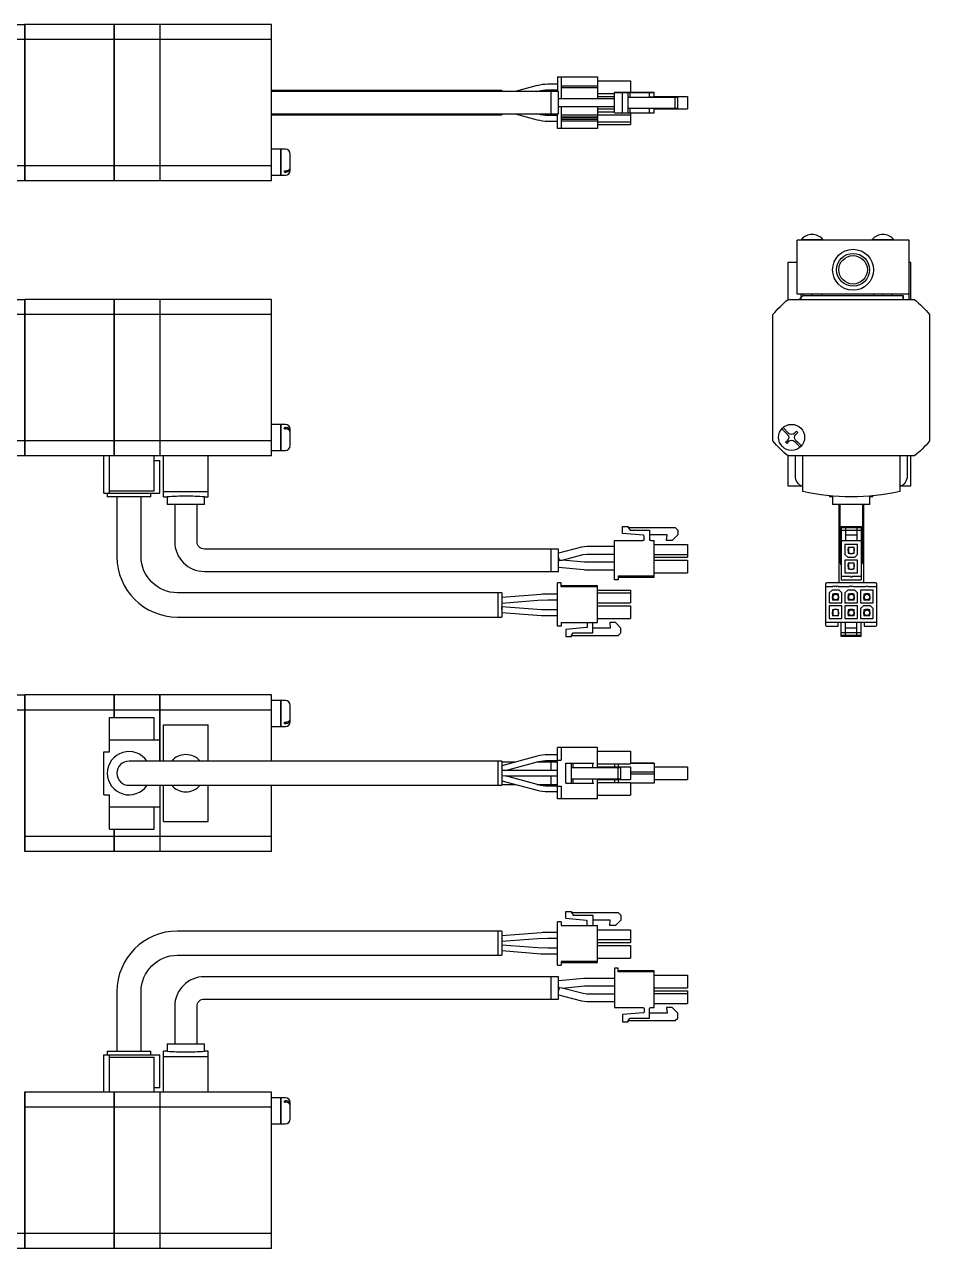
# Model space of a CAD drawing. Extents: x 0 to 543, y -8 to 356.
# Drawn here: x 300.2 to 543, y 27.5 to 356.2 of the extents above; entities that cross this region are included whole.
import ezdxf

# ---------------------------------------------------------------- set-up
doc = ezdxf.new("R2010")
doc.units = 0
doc.header["$LTSCALE"] = 0.5
doc.layers.add('MSM_CONTINUOUS', color=7, linetype='CONTINUOUS')

msp = doc.modelspace()

# ---------------------------------------------------------------- linework, layer by layer
at = {"layer": 'MSM_CONTINUOUS'}
for p, q in [((281.45, 356.2), (300.15, 356.2)), ((300.15, 356.2), (300.15, 314.2)), ((300.2, 356.15), (300.15, 356.15)), ((300.2, 356.2), (300.2, 314.2)), ((324.15, 356.2), (300.2, 356.2)), ((324.15, 356.2), (324.15, 314.2)), ((324.2, 356.15), (324.15, 356.15)), ((324.2, 356.2), (324.2, 314.2)), ((336.45, 356.2), (324.2, 356.2)), ((336.45, 356.2), (336.45, 314.2)), ((336.5, 356.15), (336.45, 356.15)), ((336.5, 356.2), (336.5, 314.2)), ((366.45, 356.2), (336.5, 356.2)), ((366.45, 314.2), (366.45, 356.2)), ((300.15, 352.17), (291.45, 352.17)), ((300.2, 351.91), (300.15, 351.91)), ((324.15, 352.17), (300.2, 352.17)), ((324.2, 351.91), (324.15, 351.91)), ((336.45, 352.17), (324.2, 352.17)), ((336.5, 351.91), (336.45, 351.91)), ((366.45, 352.17), (336.5, 352.17)), ((443.2, 342.1), (443.2, 338.2)), ((443.2, 342.1), (453.9, 342.1)), ((444.2, 342.1), (444.2, 336.2)), ((453.9, 342.1), (453.9, 336.2)), ((437.69, 339.77), (431.83, 338.2)), ((443.2, 340.15), (440.57, 340.15)), ((440.57, 338.65), (443.2, 338.65)), ((453.9, 339.65), (444.2, 339.65)), ((453.9, 339.15), (444.2, 339.15)), ((453.9, 341.1), (462.8, 341.1)), ((462.8, 341.1), (462.8, 337.9)), ((428.2, 338.45), (366.45, 338.45)), ((443.45, 338.2), (366.45, 338.2)), ((427.2, 338.45), (427.2, 338.2)), ((428.2, 338.45), (428.2, 338.2)), ((437.62, 338.2), (438.08, 338.32)), ((441.45, 332.2), (441.45, 338.2)), ((443.45, 332.2), (443.45, 338.2)), ((449.83, 336.2), (443.45, 336.2)), ((450.36, 336.2), (443.45, 336.2)), ((451.09, 336.2), (449.83, 336.2)), ((450.55, 336.2), (450.36, 336.2)), ((458.45, 336.2), (450.55, 336.2)), ((458.45, 336.2), (451.09, 336.2)), ((453.9, 337.7), (458.45, 337.7)), ((453.9, 336.9), (458.45, 336.9)), ((458.45, 337.9), (466.1, 337.9)), ((459.45, 337.9), (458.45, 337.9)), ((458.45, 337.9), (458.45, 337.9)), ((458.45, 332.5), (458.45, 337.9)), ((469.15, 337.9), (459.45, 337.9)), ((460.65, 337.9), (462.15, 337.9)), ((466.22, 337.9), (460.65, 337.9)), ((460.65, 332.5), (460.65, 337.9)), ((462.15, 337.9), (462.65, 337.9)), ((462.15, 332.5), (462.15, 337.9)), ((462.15, 336.7), (474.75, 336.7)), ((462.65, 337.9), (467.9, 337.9)), ((462.65, 336.7), (462.65, 337.9)), ((466.1, 337.9), (466.4, 337.9)), ((466.4, 337.9), (466.22, 337.9)), ((467.9, 337.9), (468.2, 337.9)), ((467.9, 336.7), (467.9, 337.9)), ((472.58, 336.7), (467.9, 336.7)), ((468.2, 336.7), (467.9, 336.7)), ((468.2, 337.9), (469.15, 337.9)), ((469.15, 336.7), (469.15, 337.9)), ((469.15, 337.9), (469.15, 337.9)), ((469.15, 336.9), (478.05, 336.9)), ((469.15, 336.9), (478.05, 336.9)), ((469.15, 336.9), (478.05, 336.9)), ((472.45, 336.7), (472.58, 336.7)), ((473.95, 336.7), (472.58, 336.7)), ((475.45, 336.7), (473.95, 336.7)), ((474.75, 336.7), (475.45, 336.7)), ((474.75, 333.7), (474.75, 336.7)), ((475.45, 333.7), (475.45, 336.7)), ((478.05, 336.9), (478.05, 333.5)), ((366.45, 332.2), (443.45, 332.2)), ((427.2, 332.2), (427.2, 331.95)), ((428.2, 332.2), (428.2, 331.95)), ((431.83, 332.2), (437.69, 330.63)), ((438.08, 332.07), (437.62, 332.2)), ((443.2, 328.3), (443.2, 332.2)), ((443.45, 334.2), (449.83, 334.2)), ((444.2, 334.2), (444.2, 328.3)), ((449.83, 334.2), (451.09, 334.2)), ((451.09, 334.2), (458.45, 334.2)), ((453.9, 334.2), (453.9, 328.3)), ((453.9, 333.5), (458.45, 333.5)), ((453.9, 332.7), (458.45, 332.7)), ((458.45, 332.5), (460.65, 332.5)), ((460.65, 332.5), (462.15, 332.5)), ((462.15, 333.7), (474.75, 333.7)), ((462.15, 332.5), (462.65, 332.5)), ((462.65, 332.5), (462.65, 333.7)), ((462.65, 332.5), (467.9, 332.5)), ((462.8, 332.5), (462.8, 329.3)), ((467.9, 332.5), (467.9, 333.7)), ((467.9, 332.5), (468.2, 332.5)), ((468.2, 332.5), (469.15, 332.5)), ((469.15, 332.5), (469.15, 333.7)), ((469.15, 333.5), (478.05, 333.5)), ((474.75, 333.7), (475.45, 333.7)), ((366.45, 331.95), (428.2, 331.95)), ((443.2, 331.75), (440.57, 331.75)), ((440.57, 330.25), (443.2, 330.25)), ((453.9, 331.8), (444.2, 331.8)), ((453.9, 331.3), (444.2, 331.3)), ((453.9, 331.25), (444.2, 331.25)), ((453.9, 330.75), (444.2, 330.75)), ((453.9, 330.7), (444.2, 330.7)), ((453.9, 330.2), (444.2, 330.2)), ((453.9, 331.95), (462.8, 331.95)), ((453.9, 330.05), (462.8, 330.05)), ((453.9, 329.3), (462.8, 329.3)), ((453.9, 328.3), (443.2, 328.3)), ((368.95, 322.7), (366.45, 322.7)), ((368.95, 315.7), (368.95, 322.7)), ((369, 322.65), (368.95, 322.65)), ((369, 315.7), (369, 322.7)), ((370.15, 322.7), (369, 322.7)), ((371.45, 317), (371.45, 321.4)), ((300.15, 318.22), (291.45, 318.22)), ((300.2, 318.48), (300.15, 318.48)), ((324.15, 318.22), (300.2, 318.22)), ((324.2, 318.48), (324.15, 318.48)), ((336.45, 318.22), (324.2, 318.22)), ((336.5, 318.48), (336.45, 318.48)), ((366.45, 318.22), (336.5, 318.22)), ((366.45, 315.7), (368.95, 315.7)), ((368.95, 315.75), (369, 315.75)), ((369, 315.7), (370.15, 315.7)), ((369.95, 316.9), (370.15, 316.9)), ((369.95, 316.55), (369.95, 316.9)), ((369.95, 316.55), (370.15, 316.55)), ((300.15, 314.2), (284.95, 314.2)), ((300.2, 314.25), (300.15, 314.25)), ((324.15, 314.2), (300.2, 314.2)), ((324.2, 314.25), (324.15, 314.25)), ((336.45, 314.2), (324.2, 314.2)), ((336.5, 314.25), (336.45, 314.25)), ((366.45, 314.2), (336.5, 314.2)), ((507.5, 283.82), (507.5, 298.32)), ((537.5, 298.32), (507.5, 298.32)), ((508.65, 298.48), (514.35, 298.48)), ((508.65, 298.48), (508.65, 298.32)), ((514.35, 298.32), (514.35, 298.48)), ((527.65, 298.48), (533.35, 298.48)), ((527.65, 298.48), (527.65, 298.32)), ((533.35, 298.32), (533.35, 298.48)), ((537.5, 282.32), (537.5, 298.32)), ((507.5, 292.32), (505, 292.32)), ((505, 292.32), (505, 282.32)), ((538, 292.32), (537.5, 292.32)), ((538, 282.32), (538, 292.32)), ((537.5, 283.82), (507.5, 283.82)), ((509, 283.32), (508, 282.32)), ((508.5, 283.82), (508.5, 282.32)), ((509, 283.82), (509, 283.32)), ((536, 283.32), (509, 283.32)), ((511.5, 283.82), (511.5, 283.32)), ((514, 283.82), (514, 283.32)), ((528, 283.82), (528, 283.32)), ((530.5, 283.82), (530.5, 283.32)), ((533, 283.82), (533, 283.32)), ((535.9, 282.32), (535.9, 283.32)), ((536, 282.32), (536, 283.32)), ((281.45, 282.32), (300.15, 282.32)), ((300.15, 282.32), (300.15, 240.32)), ((300.2, 282.27), (300.15, 282.27)), ((300.2, 282.32), (300.2, 240.32)), ((324.15, 282.32), (300.2, 282.32)), ((324.15, 282.32), (324.15, 240.32)), ((324.2, 282.27), (324.15, 282.27)), ((324.2, 282.32), (324.2, 240.32)), ((336.45, 282.32), (324.2, 282.32)), ((336.45, 282.32), (336.45, 240.32)), ((336.5, 282.27), (336.45, 282.27)), ((336.5, 282.32), (336.5, 240.32)), ((366.45, 282.32), (336.5, 282.32)), ((366.45, 240.32), (366.45, 282.32)), ((505.03, 282.32), (538.97, 282.32)), ((300.15, 278.29), (291.45, 278.29)), ((300.2, 278.03), (300.15, 278.03)), ((324.15, 278.29), (300.2, 278.29)), ((324.2, 278.03), (324.15, 278.03)), ((336.45, 278.29), (324.2, 278.29)), ((336.5, 278.03), (336.45, 278.03)), ((366.45, 278.29), (336.5, 278.29)), ((501, 244.35), (501, 278.29)), ((543, 278.29), (543, 244.35)), ((368.95, 248.82), (366.45, 248.82)), ((368.95, 241.82), (368.95, 248.82)), ((369, 248.77), (368.95, 248.77)), ((369, 241.82), (369, 248.82)), ((370.15, 248.82), (369, 248.82)), ((369.95, 247.96), (370.15, 247.96)), ((369.95, 247.61), (369.95, 247.96)), ((369.95, 247.61), (370.15, 247.61)), ((371.45, 243.12), (371.45, 247.52)), ((504.94, 246.02), (503.35, 247.61)), ((503.71, 247.96), (505.29, 246.38)), ((506.71, 246.38), (507.31, 246.98)), ((507.66, 246.62), (507.06, 246.02)), ((507.31, 246.98), (507.66, 246.62)), ((300.15, 244.35), (291.45, 244.35)), ((300.2, 244.6), (300.15, 244.6)), ((324.15, 244.35), (300.2, 244.35)), ((324.2, 244.6), (324.15, 244.6)), ((336.45, 244.35), (324.2, 244.35)), ((336.5, 244.6), (336.45, 244.6)), ((366.45, 244.35), (336.5, 244.35)), ((504.34, 244.01), (504.94, 244.61)), ((504.69, 243.65), (504.34, 244.01)), ((505.29, 244.26), (504.69, 243.65)), ((508.29, 242.67), (506.71, 244.26)), ((507.06, 244.61), (507.72, 243.95)), ((507.72, 243.95), (508.64, 243.02)), ((300.15, 240.32), (281.45, 240.32)), ((300.2, 240.37), (300.15, 240.37)), ((336.45, 240.32), (300.2, 240.32)), ((321.45, 230.32), (321.45, 240.32)), ((322.95, 230.32), (322.95, 240.32)), ((324.2, 240.37), (324.15, 240.37)), ((334.95, 230.92), (334.95, 240.32)), ((336.5, 240.37), (336.45, 240.37)), ((366.45, 240.32), (336.5, 240.32)), ((337.45, 229.32), (337.45, 240.32)), ((349.45, 229.32), (349.45, 240.32)), ((366.45, 241.82), (368.95, 241.82)), ((368.95, 241.87), (369, 241.87)), ((369, 241.82), (370.15, 241.82)), ((505, 240.34), (505, 232.32)), ((538.97, 240.32), (505.03, 240.32)), ((507, 234.9), (507, 240.32)), ((509, 230.75), (509, 240.32)), ((535, 240.32), (535, 230.75)), ((537, 240.32), (537, 234.9)), ((538, 232.32), (538, 240.32)), ((334.95, 239.12), (336.45, 239.12)), ((336.45, 230.32), (336.45, 239.12)), ((321.45, 230.32), (336.45, 230.32)), ((322.38, 230.32), (322.38, 229.32)), ((322.95, 230.92), (334.95, 230.92)), ((334.02, 229.32), (334.02, 230.32)), ((337.45, 230.75), (349.45, 230.75)), ((505, 232.32), (508.47, 232.32)), ((535.53, 232.32), (538, 232.32)), ((334.02, 229.32), (322.38, 229.32)), ((324.95, 229.32), (324.95, 213.32)), ((331.45, 213.32), (331.45, 229.32)), ((337.45, 229.32), (338.45, 229.32)), ((338.45, 229.32), (338.45, 227.32)), ((348.45, 227.32), (338.45, 227.32)), ((340.45, 227.32), (340.45, 217.32)), ((346.45, 217.32), (346.45, 227.32)), ((348.45, 229.32), (349.45, 229.32)), ((348.45, 227.32), (348.45, 229.32)), ((516.18, 229.6), (516.18, 229.32)), ((517, 229.32), (516.18, 229.32)), ((517, 229.53), (517, 227.32)), ((527, 227.32), (517, 227.32)), ((518.75, 206.22), (518.75, 227.32)), ((519, 212.32), (519, 227.32)), ((525, 227.32), (525, 212.32)), ((525.25, 227.32), (525.25, 206.22)), ((527, 227.32), (527, 229.53)), ((527.82, 229.32), (527, 229.32)), ((527.82, 229.32), (527.82, 229.6)), ((460.65, 221.42), (462.15, 221.42)), ((460.65, 219.5), (460.65, 221.42)), ((460.65, 221.42), (462.15, 221.42)), ((462.15, 221.42), (462.15, 221.12)), ((462.15, 221.12), (462.65, 220.42)), ((462.15, 221.12), (474.75, 221.12)), ((462.15, 221.12), (474.75, 221.12)), ((462.65, 220.42), (467.9, 220.42)), ((467.9, 220.42), (467.9, 217.92)), ((474.75, 221.12), (475.45, 220.42)), ((474.75, 221.12), (475.45, 220.42)), ((475.45, 220.42), (475.45, 219.12)), ((519.3, 221.42), (524.7, 221.42)), ((519.3, 221.42), (519.3, 207.02)), ((519.3, 221.12), (524.7, 221.12)), ((519.3, 220.42), (524.7, 220.42)), ((520.5, 221.12), (520.5, 217.62)), ((523.5, 221.12), (523.5, 217.62)), ((524.7, 221.42), (524.7, 207.02)), ((458.45, 217.62), (466.1, 217.62)), ((458.45, 207.02), (458.45, 217.62)), ((458.45, 217.62), (466.1, 217.62)), ((466.22, 219.02), (460.65, 219.5)), ((466.11, 217.62), (466.1, 217.62)), ((466.4, 217.92), (466.4, 218.82)), ((472.58, 219.12), (467.9, 219.12)), ((468.2, 217.62), (469.15, 217.62)), ((468.2, 217.62), (468.2, 217.62)), ((468.2, 217.62), (469.15, 217.62)), ((469.15, 207.77), (469.15, 217.62)), ((472.45, 217.62), (472.58, 219.12)), ((472.45, 217.62), (472.58, 219.12)), ((473.95, 217.62), (472.45, 217.62)), ((475.45, 219.12), (473.95, 217.62)), ((519.3, 217.32), (519, 217.32)), ((519.3, 217.62), (524.7, 217.62)), ((520.5, 219.12), (523.5, 219.12)), ((525, 217.32), (524.7, 217.32)), ((443.45, 215.32), (348.45, 215.32)), ((441.45, 209.32), (441.45, 215.32)), ((449.58, 215.8), (443.45, 214.2)), ((443.45, 209.32), (443.45, 215.32)), ((444.4, 212.38), (450.08, 213.86)), ((451.09, 215.99), (449.58, 215.8)), ((450.08, 213.86), (451.09, 213.99)), ((458.45, 215.99), (451.09, 215.99)), ((451.09, 213.99), (458.45, 213.99)), ((469.15, 216.52), (478.05, 216.52)), ((469.15, 216.52), (478.05, 216.52)), ((469.15, 213.87), (478.05, 213.87)), ((478.05, 216.52), (478.05, 213.12)), ((519, 215.32), (518.75, 215.32)), ((520.3, 216.52), (520.3, 213.87)), ((523.7, 216.52), (520.3, 216.52)), ((520.3, 213.87), (521.05, 213.12)), ((521.1, 215.37), (521.1, 214.87)), ((521.25, 215.37), (521.1, 215.37)), ((521.1, 214.87), (521.25, 214.87)), ((521.2, 215.87), (522.8, 215.87)), ((521.2, 215.87), (521.2, 215.37)), ((521.2, 214.87), (521.2, 214.22)), ((521.2, 214.22), (521.52, 214.22)), ((521.25, 215.87), (521.25, 214.49)), ((521.25, 214.49), (521.62, 214.12)), ((521.62, 214.12), (522.37, 214.12)), ((522.37, 214.12), (522.75, 214.49)), ((522.47, 214.22), (522.8, 214.22)), ((522.75, 214.49), (522.75, 215.87)), ((522.75, 215.37), (522.9, 215.37)), ((522.75, 214.87), (522.9, 214.87)), ((522.8, 215.37), (522.8, 215.87)), ((522.8, 214.22), (522.8, 214.87)), ((522.9, 214.87), (522.9, 215.37)), ((522.95, 213.12), (523.7, 213.87)), ((523.7, 213.87), (523.7, 216.52)), ((525.25, 215.32), (525, 215.32)), ((443.67, 212.32), (443.45, 213.17)), ((443.67, 212.32), (443.45, 213.17)), ((443.45, 211.47), (443.55, 212.46)), ((443.45, 210.46), (450.26, 209.81)), ((443.64, 212.45), (443.55, 212.46)), ((443.67, 212.32), (444.4, 212.38)), ((450.45, 211.8), (444.4, 212.38)), ((450.55, 211.79), (450.45, 211.8)), ((458.45, 211.79), (450.55, 211.79)), ((469.15, 213.12), (478.05, 213.12)), ((469.15, 212.32), (478.05, 212.32)), ((469.15, 212.32), (478.05, 212.32)), ((478.05, 212.32), (478.05, 208.92)), ((523.7, 212.32), (520.3, 212.32)), ((520.3, 212.32), (520.3, 208.92)), ((521.05, 213.12), (522.95, 213.12)), ((521.25, 211.17), (521.1, 211.17)), ((521.1, 211.17), (521.1, 210.67)), ((521.1, 210.67), (521.25, 210.67)), ((521.2, 211.67), (521.2, 211.17)), ((521.2, 211.67), (522.8, 211.67)), ((521.2, 210.67), (521.2, 210.02)), ((521.25, 211.67), (521.25, 210.29)), ((522.75, 210.29), (522.75, 211.67)), ((522.75, 211.17), (522.9, 211.17)), ((522.75, 210.67), (522.9, 210.67)), ((522.8, 211.17), (522.8, 211.67)), ((522.8, 210.02), (522.8, 210.67)), ((522.9, 210.67), (522.9, 211.17)), ((523.7, 208.92), (523.7, 212.32)), ((348.45, 209.32), (443.45, 209.32)), ((450.26, 209.81), (450.55, 209.79)), ((450.55, 209.79), (458.45, 209.79)), ((469.15, 208.02), (459.45, 208.02)), ((459.45, 208.02), (459.45, 207.02)), ((459.45, 207.77), (469.15, 207.77)), ((469.15, 208.92), (478.05, 208.92)), ((519.3, 208.02), (521.75, 208.02)), ((520.3, 208.92), (523.7, 208.92)), ((521.2, 210.02), (521.52, 210.02)), ((521.25, 210.29), (521.62, 209.92)), ((521.62, 209.92), (522.37, 209.92)), ((522.25, 208.02), (524.7, 208.02)), ((522.37, 209.92), (522.75, 210.29)), ((522.47, 210.02), (522.8, 210.02)), ((443.2, 194.62), (443.2, 206.22)), ((444.2, 206.22), (443.2, 206.22)), ((444.2, 205.22), (444.2, 206.22)), ((453.9, 205.47), (444.2, 205.47)), ((453.9, 205.22), (444.2, 205.22)), ((453.9, 195.62), (453.9, 205.47)), ((453.9, 204.32), (462.8, 204.32)), ((459.45, 207.02), (458.45, 207.02)), ((462.8, 204.32), (462.8, 200.92)), ((515.1, 205.92), (515.1, 194.92)), ((517, 205.22), (515.1, 205.22)), ((528.6, 206.22), (515.4, 206.22)), ((516.85, 204.32), (516.1, 203.57)), ((518.75, 204.32), (516.85, 204.32)), ((517.55, 205.22), (517.5, 205.22)), ((518.1, 205.22), (518.05, 205.22)), ((521.47, 205.22), (518.6, 205.22)), ((519.5, 203.57), (518.75, 204.32)), ((519.3, 207.02), (524.7, 207.02)), ((521.05, 204.32), (520.3, 203.57)), ((522.95, 204.32), (521.05, 204.32)), ((522.02, 205.22), (521.97, 205.22)), ((525.95, 205.22), (522.52, 205.22)), ((523.7, 203.57), (522.95, 204.32)), ((524.5, 204.32), (524.5, 200.92)), ((527.9, 204.32), (524.5, 204.32)), ((528.9, 205.22), (526.45, 205.22)), ((527.9, 200.92), (527.9, 204.32)), ((528.9, 194.92), (528.9, 205.92)), ((428.2, 203.57), (341.2, 203.57)), ((427.2, 203.57), (427.2, 197.07)), ((428.2, 203.57), (428.2, 197.07)), ((438.75, 203.16), (428.2, 202.32)), ((428.26, 200.82), (437.94, 201.59)), ((437.94, 201.59), (440.57, 201.69)), ((443.2, 203.19), (439.6, 203.19)), ((440.57, 201.69), (443.2, 201.69)), ((453.9, 203.57), (462.8, 203.57)), ((453.9, 200.92), (462.8, 200.92)), ((516.1, 203.57), (516.1, 200.92)), ((516.1, 200.92), (519.5, 200.92)), ((517.05, 202.57), (516.9, 202.57)), ((516.9, 202.57), (516.9, 202.07)), ((516.9, 202.07), (517.05, 202.07)), ((517.32, 203.22), (517, 203.22)), ((517, 203.22), (517, 202.57)), ((517, 202.07), (517, 201.57)), ((518.6, 201.57), (517, 201.57)), ((517.42, 203.32), (517.05, 202.94)), ((517.05, 202.94), (517.05, 201.57)), ((518.17, 203.32), (517.42, 203.32)), ((518.11, 201.57), (517.59, 201.72)), ((518.01, 203.16), (518.46, 203.03)), ((518.55, 202.94), (518.17, 203.32)), ((518.6, 203.22), (518.27, 203.22)), ((518.55, 201.57), (518.55, 202.94)), ((518.7, 202.57), (518.55, 202.57)), ((518.7, 202.07), (518.55, 202.07)), ((518.6, 202.57), (518.6, 203.22)), ((518.6, 201.57), (518.6, 202.07)), ((518.7, 202.07), (518.7, 202.57)), ((519.5, 200.92), (519.5, 203.57)), ((520.3, 203.57), (520.3, 200.92)), ((520.3, 200.92), (523.7, 200.92)), ((521.1, 202.57), (521.1, 202.07)), ((521.25, 202.57), (521.1, 202.57)), ((521.1, 202.07), (521.25, 202.07)), ((521.2, 203.22), (521.2, 202.57)), ((521.52, 203.22), (521.2, 203.22)), ((521.2, 202.07), (521.2, 201.57)), ((522.8, 201.57), (521.2, 201.57)), ((521.62, 203.32), (521.25, 202.94)), ((521.25, 202.94), (521.25, 201.57)), ((521.25, 201.57), (521.25, 201.65)), ((522.37, 203.32), (521.62, 203.32)), ((522.75, 202.94), (522.37, 203.32)), ((522.8, 203.22), (522.47, 203.22)), ((522.74, 201.57), (522.75, 201.65)), ((522.75, 201.57), (522.75, 202.94)), ((522.9, 202.57), (522.75, 202.57)), ((522.9, 202.07), (522.75, 202.07)), ((522.8, 202.57), (522.8, 203.22)), ((522.8, 201.57), (522.8, 202.07)), ((522.9, 202.07), (522.9, 202.57)), ((523.7, 200.92), (523.7, 203.57)), ((524.5, 200.92), (527.9, 200.92)), ((525.45, 202.57), (525.3, 202.57)), ((525.3, 202.57), (525.3, 202.07)), ((525.3, 202.07), (525.45, 202.07)), ((525.72, 203.22), (525.4, 203.22)), ((525.4, 203.22), (525.4, 202.57)), ((525.4, 202.07), (525.4, 201.57)), ((527, 201.57), (525.4, 201.57)), ((525.82, 203.32), (525.45, 202.94)), ((525.45, 202.94), (525.45, 201.57)), ((525.99, 203.16), (525.53, 203.03)), ((526.57, 203.32), (525.82, 203.32)), ((525.89, 201.57), (526.41, 201.72)), ((526.95, 202.94), (526.57, 203.32)), ((527, 203.22), (526.67, 203.22)), ((526.95, 201.57), (526.95, 202.94)), ((527.1, 202.57), (526.95, 202.57)), ((527.1, 202.07), (526.95, 202.07)), ((527, 202.57), (527, 203.22)), ((527, 201.57), (527, 202.07)), ((527.1, 202.07), (527.1, 202.57)), ((428.2, 199.07), (428.26, 199.81)), ((428.26, 199.81), (428.2, 199.79)), ((428.2, 198.31), (438.77, 197.52)), ((438.89, 199.02), (428.26, 199.81)), ((443.2, 198.99), (439.58, 198.99)), ((439.58, 197.49), (443.2, 197.49)), ((453.9, 200.12), (462.8, 200.12)), ((462.8, 200.12), (462.8, 196.72)), ((516.1, 200.12), (516.1, 196.72)), ((519.5, 200.12), (516.1, 200.12)), ((517.05, 198.37), (516.9, 198.37)), ((516.9, 198.37), (516.9, 197.87)), ((516.9, 197.87), (517.05, 197.87)), ((517, 199.02), (517, 198.37)), ((517.32, 199.02), (517, 199.02)), ((517, 197.87), (517, 197.37)), ((518.6, 197.37), (517, 197.37)), ((517.42, 199.12), (517.05, 198.74)), ((517.05, 198.74), (517.05, 197.37)), ((518.17, 199.12), (517.42, 199.12)), ((518.55, 198.74), (518.17, 199.12)), ((518.6, 199.02), (518.27, 199.02)), ((518.55, 197.37), (518.55, 198.74)), ((518.7, 198.37), (518.55, 198.37)), ((518.7, 197.87), (518.55, 197.87)), ((518.6, 198.37), (518.6, 199.02)), ((518.6, 197.37), (518.6, 197.87)), ((518.7, 197.87), (518.7, 198.37)), ((519.5, 196.72), (519.5, 200.12)), ((523.7, 200.12), (520.3, 200.12)), ((520.3, 200.12), (520.3, 196.72)), ((521.1, 198.37), (521.1, 197.87)), ((521.25, 198.37), (521.1, 198.37)), ((521.1, 197.87), (521.25, 197.87)), ((521.2, 199.02), (521.2, 198.37)), ((521.52, 199.02), (521.2, 199.02)), ((521.2, 197.87), (521.2, 197.37)), ((522.8, 197.37), (521.2, 197.37)), ((521.52, 199.02), (521.25, 198.74)), ((521.25, 198.74), (521.25, 197.37)), ((521.62, 199.12), (521.52, 199.02)), ((522.37, 199.12), (521.62, 199.12)), ((522.47, 199.02), (522.37, 199.12)), ((522.8, 199.02), (522.47, 199.02)), ((522.75, 198.74), (522.47, 199.02)), ((522.75, 197.37), (522.75, 198.74)), ((522.9, 198.37), (522.75, 198.37)), ((522.9, 197.87), (522.75, 197.87)), ((522.8, 198.37), (522.8, 199.02)), ((522.8, 197.37), (522.8, 197.87)), ((522.9, 197.87), (522.9, 198.37)), ((523.7, 196.72), (523.7, 200.12)), ((525.25, 200.12), (524.5, 199.37)), ((524.5, 199.37), (524.5, 196.72)), ((527.15, 200.12), (525.25, 200.12)), ((525.45, 198.37), (525.3, 198.37)), ((525.3, 198.37), (525.3, 197.87)), ((525.3, 197.87), (525.45, 197.87)), ((525.72, 199.02), (525.4, 199.02)), ((525.4, 199.02), (525.4, 198.37)), ((525.4, 197.87), (525.4, 197.37)), ((527, 197.37), (525.4, 197.37)), ((525.72, 199.02), (525.45, 198.74)), ((525.45, 198.74), (525.45, 197.37)), ((525.45, 197.67), (526, 197.52)), ((525.82, 199.12), (525.72, 199.02)), ((526.57, 199.12), (525.82, 199.12)), ((526.4, 198.96), (525.85, 199.12)), ((526.95, 198.74), (526.57, 199.12)), ((527, 199.02), (526.67, 199.02)), ((526.95, 197.37), (526.95, 198.74)), ((527.1, 198.37), (526.95, 198.37)), ((527.1, 197.87), (526.95, 197.87)), ((527, 198.37), (527, 199.02)), ((527, 197.37), (527, 197.87)), ((527.1, 197.87), (527.1, 198.37)), ((527.9, 199.37), (527.15, 200.12)), ((527.9, 196.72), (527.9, 199.37)), ((341.2, 197.07), (428.2, 197.07)), ((444.2, 194.62), (443.2, 194.62)), ((444.2, 195.62), (453.9, 195.62)), ((444.2, 195.62), (444.2, 194.62)), ((450.97, 194.22), (445.4, 193.73)), ((451.15, 195.32), (451.15, 194.42)), ((452.65, 192.82), (452.65, 195.32)), ((457.33, 194.12), (452.65, 194.12)), ((453.9, 196.72), (462.8, 196.72)), ((457.2, 195.62), (457.33, 194.12)), ((458.7, 195.62), (457.2, 195.62)), ((460.2, 194.12), (458.7, 195.62)), ((460.2, 192.82), (460.2, 194.12)), ((528.9, 195.62), (515.1, 195.62)), ((515.4, 194.62), (518.5, 194.62)), ((516.1, 196.72), (519.5, 196.72)), ((518.5, 194.62), (518.5, 195.62)), ((519.3, 191.82), (519.3, 195.62)), ((520.3, 196.72), (523.7, 196.72)), ((520.5, 192.12), (520.5, 195.62)), ((523.5, 194.12), (520.5, 194.12)), ((523.5, 192.12), (523.5, 195.62)), ((524.5, 196.72), (527.9, 196.72)), ((524.7, 191.82), (524.7, 195.62)), ((525.5, 195.62), (525.5, 194.62)), ((525.5, 194.62), (528.6, 194.62)), ((445.4, 193.73), (445.4, 191.82)), ((445.4, 191.82), (446.9, 191.82)), ((446.9, 192.12), (447.4, 192.82)), ((446.9, 191.82), (446.9, 192.12)), ((446.9, 192.12), (459.5, 192.12)), ((447.4, 192.82), (452.65, 192.82)), ((459.5, 192.12), (460.2, 192.82)), ((524.7, 192.82), (519.3, 192.82)), ((524.7, 192.12), (519.3, 192.12)), ((524.7, 191.82), (519.3, 191.82)), ((284.95, 176.14), (300.15, 176.14)), ((300.15, 176.14), (300.15, 134.14)), ((300.2, 176.09), (300.15, 176.09)), ((300.2, 176.14), (300.2, 134.14)), ((324.15, 176.14), (300.2, 176.14)), ((324.15, 176.14), (324.15, 170.14)), ((324.2, 176.09), (324.15, 176.09)), ((324.2, 176.14), (324.2, 170.14)), ((336.45, 176.14), (324.2, 176.14)), ((336.45, 158.39), (336.45, 176.14)), ((336.5, 176.09), (336.45, 176.09)), ((336.5, 176.14), (336.5, 158.39)), ((366.45, 176.14), (336.5, 176.14)), ((366.45, 158.39), (366.45, 176.14)), ((368.95, 174.64), (366.45, 174.64)), ((368.95, 167.64), (368.95, 174.64)), ((369, 174.59), (368.95, 174.59)), ((369, 167.64), (369, 174.64)), ((370.15, 174.64), (369, 174.64)), ((300.15, 172.11), (291.45, 172.11)), ((300.2, 171.85), (300.15, 171.85)), ((324.15, 172.11), (300.2, 172.11)), ((324.2, 171.85), (324.15, 171.85)), ((336.45, 172.11), (324.2, 172.11)), ((336.5, 171.85), (336.45, 171.85)), ((366.45, 172.11), (336.5, 172.11)), ((371.45, 168.94), (371.45, 173.34)), ((322.95, 160.92), (322.95, 170.14)), ((322.95, 170.14), (334.95, 170.14)), ((334.95, 164.14), (334.95, 170.14)), ((337.45, 158.39), (337.45, 168.14)), ((337.45, 168.14), (349.45, 168.14)), ((349.45, 158.39), (349.45, 168.14)), ((366.45, 167.64), (368.95, 167.64)), ((368.95, 167.69), (369, 167.69)), ((369, 167.64), (370.15, 167.64)), ((369.95, 168.84), (370.15, 168.84)), ((369.95, 168.49), (369.95, 168.84)), ((369.95, 168.49), (370.15, 168.49)), ((322.95, 164.14), (336.45, 164.14)), ((443.2, 148.24), (443.2, 162.04)), ((453.9, 162.04), (443.2, 162.04)), ((444.2, 162.04), (444.2, 158.64)), ((453.9, 156.64), (453.9, 162.04)), ((321.45, 149.36), (321.45, 160.92)), ((321.45, 160.92), (322.95, 160.92)), ((428.2, 158.39), (328.2, 158.39)), ((427.2, 158.39), (427.2, 151.89)), ((437.69, 159.71), (428.2, 157.16)), ((428.2, 158.39), (428.2, 151.89)), ((431.83, 158.14), (428.2, 158.14)), ((429.23, 155.89), (438.08, 158.26)), ((443.2, 158.14), (437.62, 158.14)), ((443.2, 160.09), (440.57, 160.09)), ((440.57, 158.59), (443.2, 158.59)), ((441.45, 155.89), (441.45, 158.14)), ((443.2, 158.64), (444.2, 158.64)), ((445.4, 152.44), (445.4, 157.84)), ((445.4, 157.84), (452.95, 157.84)), ((446.9, 152.44), (446.9, 157.84)), ((447.4, 156.64), (447.4, 157.84)), ((452.65, 156.64), (452.65, 157.84)), ((453.9, 161.04), (462.8, 161.04)), ((462.8, 161.04), (462.8, 157.64)), ((462.8, 157.84), (466.1, 157.84)), ((462.8, 157.84), (467.9, 157.84)), ((466.22, 157.84), (462.8, 157.84)), ((469.15, 157.84), (462.8, 157.84)), ((466.1, 157.84), (466.4, 157.84)), ((466.4, 157.84), (466.22, 157.84)), ((467.9, 157.84), (468.2, 157.84)), ((468.2, 157.84), (469.15, 157.84)), ((469.15, 157.84), (469.15, 157.84)), ((469.15, 157.84), (469.15, 152.44)), ((428.2, 156.17), (428.29, 155.89)), ((443.2, 155.89), (428.2, 155.89)), ((428.34, 154.5), (429.23, 154.39)), ((446.9, 156.64), (460.2, 156.64)), ((453.9, 157.64), (462.8, 157.64)), ((453.9, 156.84), (462.8, 156.84)), ((458.45, 157.64), (458.45, 156.84)), ((459.45, 157.64), (459.45, 156.84)), ((459.5, 153.64), (459.5, 156.64)), ((460.2, 153.64), (460.2, 156.64)), ((462.8, 156.84), (462.8, 153.44)), ((469.15, 155.39), (462.8, 155.39)), ((469.15, 154.89), (462.8, 154.89)), ((469.15, 156.84), (478.05, 156.84)), ((469.15, 156.84), (478.05, 156.84)), ((469.15, 156.84), (478.05, 156.84)), ((478.05, 156.84), (478.05, 153.44)), ((328.2, 151.89), (428.2, 151.89)), ((336.45, 151.89), (336.45, 134.14)), ((336.5, 151.89), (336.5, 134.14)), ((337.45, 142.14), (337.45, 151.89)), ((349.45, 142.14), (349.45, 151.89)), ((366.45, 134.14), (366.45, 151.89)), ((428.2, 154.39), (428.3, 154.39)), ((428.2, 153.11), (437.69, 150.56)), ((428.2, 152.14), (431.83, 152.14)), ((438.08, 152.01), (429.23, 154.39)), ((429.23, 154.39), (443.2, 154.39)), ((437.62, 152.14), (443.2, 152.14)), ((438.3, 151.96), (438.08, 152.01)), ((443.2, 151.69), (440.57, 151.69)), ((441.45, 152.14), (441.45, 154.39)), ((443.2, 151.64), (444.2, 151.64)), ((444.2, 151.64), (444.2, 148.24)), ((445.4, 152.44), (452.95, 152.44)), ((446.9, 153.64), (460.2, 153.64)), ((447.4, 152.44), (447.4, 153.64)), ((452.65, 152.44), (452.65, 153.64)), ((453.9, 148.24), (453.9, 153.64)), ((453.9, 153.44), (462.8, 153.44)), ((453.9, 152.64), (462.8, 152.64)), ((458.45, 153.44), (458.45, 152.64)), ((459.45, 153.44), (459.45, 152.64)), ((462.8, 152.64), (462.8, 149.24)), ((469.15, 152.44), (462.8, 152.44)), ((469.15, 153.44), (478.05, 153.44)), ((321.45, 149.36), (322.95, 149.36)), ((322.95, 140.14), (322.95, 149.36)), ((440.57, 150.19), (443.2, 150.19)), ((453.9, 148.24), (443.2, 148.24)), ((453.9, 149.24), (462.8, 149.24)), ((322.95, 146.14), (336.45, 146.14)), ((334.95, 140.14), (334.95, 146.14)), ((337.45, 142.14), (349.45, 142.14)), ((300.2, 138.42), (300.15, 138.42)), ((324.15, 138.17), (300.2, 138.17)), ((322.95, 140.14), (334.95, 140.14)), ((324.15, 140.14), (324.15, 134.14)), ((324.2, 138.42), (324.15, 138.42)), ((324.2, 140.14), (324.2, 134.14)), ((336.45, 138.17), (324.2, 138.17)), ((336.5, 138.42), (336.45, 138.42)), ((366.45, 138.17), (336.5, 138.17)), ((300.2, 134.19), (300.15, 134.19)), ((324.15, 134.14), (300.2, 134.14)), ((324.2, 134.19), (324.15, 134.19)), ((336.45, 134.14), (324.2, 134.14)), ((336.5, 134.19), (336.45, 134.19)), ((366.45, 134.14), (336.5, 134.14)), ((444.2, 115.2), (443.2, 115.2)), ((443.2, 103.6), (443.2, 115.2)), ((444.2, 115.2), (444.2, 114.2)), ((445.4, 118), (446.9, 118)), ((445.4, 116.09), (445.4, 118)), ((450.97, 115.6), (445.4, 116.09)), ((446.9, 118), (446.9, 117.7)), ((446.9, 117.7), (459.5, 117.7)), ((446.9, 117.7), (447.4, 117)), ((447.4, 117), (452.65, 117)), ((451.15, 114.5), (451.15, 115.4)), ((452.65, 117), (452.65, 114.5)), ((457.33, 115.7), (452.65, 115.7)), ((457.2, 114.2), (457.33, 115.7)), ((460.2, 115.7), (458.7, 114.2)), ((459.5, 117.7), (460.2, 117)), ((460.2, 117), (460.2, 115.7)), ((428.2, 112.75), (341.2, 112.75)), ((427.2, 112.75), (427.2, 106.25)), ((428.2, 112.75), (428.2, 106.25)), ((438.77, 112.29), (428.2, 111.5)), ((443.2, 112.33), (439.58, 112.33)), ((444.2, 114.2), (453.9, 114.2)), ((453.9, 104.35), (453.9, 114.2)), ((453.9, 113.1), (462.8, 113.1)), ((458.7, 114.2), (457.2, 114.2)), ((462.8, 113.1), (462.8, 109.7)), ((428.26, 110), (428.2, 110.03)), ((428.26, 110), (437.94, 110.73)), ((437.94, 108.23), (428.26, 109)), ((437.94, 110.73), (440.57, 110.83)), ((440.57, 110.83), (443.2, 110.83)), ((453.9, 110.45), (462.8, 110.45)), ((453.9, 109.7), (462.8, 109.7)), ((453.9, 108.9), (462.8, 108.9)), ((462.8, 108.9), (462.8, 105.5)), ((341.2, 106.25), (428.2, 106.25)), ((428.2, 107.5), (438.75, 106.66)), ((440.57, 108.13), (437.94, 108.23)), ((439.6, 106.63), (443.2, 106.63)), ((443.2, 108.13), (440.57, 108.13)), ((453.9, 105.5), (462.8, 105.5)), ((443.2, 103.6), (444.2, 103.6)), ((453.9, 104.6), (444.2, 104.6)), ((444.2, 104.6), (444.2, 103.6)), ((444.2, 104.35), (453.9, 104.35)), ((458.45, 102.8), (458.45, 92.2)), ((459.45, 102.8), (458.45, 102.8)), ((459.45, 102.8), (458.45, 102.8)), ((459.45, 101.8), (459.45, 102.8)), ((469.15, 102.05), (459.45, 102.05)), ((469.15, 101.8), (469.15, 102.05)), ((443.45, 100.5), (348.45, 100.5)), ((441.45, 94.5), (441.45, 100.5)), ((443.45, 94.5), (443.45, 100.5)), ((450.26, 100.01), (443.45, 99.35)), ((450.55, 100.02), (450.26, 100.01)), ((458.45, 100.02), (450.55, 100.02)), ((469.15, 101.8), (459.45, 101.8)), ((469.15, 101.8), (459.45, 101.8)), ((469.15, 92.2), (469.15, 101.8)), ((469.15, 100.9), (478.05, 100.9)), ((469.15, 100.9), (478.05, 100.9)), ((478.05, 100.9), (478.05, 97.5)), ((324.95, 96.5), (324.95, 80.5)), ((331.45, 80.5), (331.45, 96.5)), ((443.55, 97.35), (443.45, 98.35)), ((443.45, 96.65), (443.7, 97.62)), ((443.45, 96.65), (443.67, 97.49)), ((443.45, 95.62), (449.58, 94.02)), ((443.55, 97.35), (443.64, 97.36)), ((444.4, 97.44), (443.67, 97.49)), ((444.4, 97.44), (450.45, 98.02)), ((450.08, 95.95), (444.4, 97.44)), ((451.09, 95.83), (450.08, 95.95)), ((450.45, 98.02), (450.55, 98.02)), ((450.55, 98.02), (458.45, 98.02)), ((458.45, 95.83), (451.09, 95.83)), ((469.15, 97.5), (478.05, 97.5)), ((469.15, 96.7), (478.05, 96.7)), ((469.15, 96.7), (478.05, 96.7)), ((469.15, 95.95), (478.05, 95.95)), ((478.05, 96.7), (478.05, 93.3)), ((340.45, 92.5), (340.45, 82.5)), ((346.45, 82.5), (346.45, 92.5)), ((348.45, 94.5), (443.45, 94.5)), ((449.58, 94.02), (451.09, 93.83)), ((451.09, 93.83), (458.45, 93.83)), ((458.45, 92.2), (466.1, 92.2)), ((468.2, 92.2), (469.15, 92.2)), ((469.15, 93.3), (478.05, 93.3)), ((472.45, 92.2), (472.58, 90.7)), ((473.95, 92.2), (472.45, 92.2)), ((473.95, 92.2), (472.45, 92.2)), ((475.45, 90.7), (473.95, 92.2)), ((475.45, 90.7), (473.95, 92.2)), ((466.22, 90.8), (460.65, 90.31)), ((466.22, 90.8), (460.65, 90.31)), ((460.65, 90.31), (460.65, 88.4)), ((462.15, 88.7), (462.65, 89.4)), ((462.65, 89.4), (467.9, 89.4)), ((466.22, 90.8), (465.07, 90.7)), ((466.22, 90.8), (465.07, 90.7)), ((465.07, 90.7), (465.07, 90.7)), ((466.4, 91.9), (466.4, 91)), ((467.9, 89.4), (467.9, 91.9)), ((472.58, 90.7), (467.9, 90.7)), ((472.58, 90.7), (467.9, 90.7)), ((474.75, 88.7), (475.45, 89.4)), ((475.45, 89.4), (475.45, 90.7)), ((460.65, 88.4), (462.15, 88.4)), ((462.15, 88.4), (462.15, 88.7)), ((462.15, 88.7), (474.75, 88.7)), ((338.45, 82.5), (348.45, 82.5)), ((338.45, 82.5), (338.45, 80.5)), ((348.45, 80.5), (348.45, 82.5)), ((321.45, 69.5), (321.45, 79.5)), ((321.45, 79.5), (336.45, 79.5)), ((322.38, 80.5), (334.02, 80.5)), ((322.38, 80.5), (322.38, 79.5)), ((322.95, 69.5), (322.95, 79.5)), ((322.95, 78.9), (334.95, 78.9)), ((334.02, 79.5), (334.02, 80.5)), ((334.95, 69.5), (334.95, 78.9)), ((336.45, 70.7), (336.45, 79.5)), ((337.45, 69.5), (337.45, 80.5)), ((338.45, 80.5), (337.45, 80.5)), ((337.45, 79.07), (349.45, 79.07)), ((349.45, 80.5), (348.45, 80.5)), ((349.45, 69.5), (349.45, 80.5)), ((300.15, 69.5), (300.15, 27.5)), ((300.2, 69.45), (300.15, 69.45)), ((300.2, 69.5), (300.2, 27.5)), ((336.45, 69.5), (300.2, 69.5)), ((324.15, 69.5), (324.15, 27.5)), ((324.2, 69.45), (324.15, 69.45)), ((324.2, 69.5), (324.2, 27.5)), ((334.95, 70.7), (336.45, 70.7)), ((336.45, 69.5), (336.45, 27.5)), ((336.5, 69.45), (336.45, 69.45)), ((336.5, 69.5), (336.5, 27.5)), ((366.45, 69.5), (336.5, 69.5)), ((366.45, 27.5), (366.45, 69.5)), ((368.95, 68), (366.45, 68)), ((368.95, 61), (368.95, 68)), ((369, 67.95), (368.95, 67.95)), ((369, 61), (369, 68)), ((370.15, 68), (369, 68)), ((369.95, 67.15), (370.15, 67.15)), ((369.95, 66.79), (369.95, 67.15)), ((369.95, 66.79), (370.15, 66.79)), ((371.45, 62.3), (371.45, 66.7)), ((300.2, 65.21), (300.15, 65.21)), ((324.15, 65.47), (300.2, 65.47)), ((324.2, 65.21), (324.15, 65.21)), ((336.45, 65.47), (324.2, 65.47)), ((336.5, 65.21), (336.45, 65.21)), ((366.45, 65.47), (336.5, 65.47)), ((366.45, 61), (368.95, 61)), ((368.95, 61.05), (369, 61.05)), ((369, 61), (370.15, 61)), ((300.15, 31.53), (291.45, 31.53)), ((300.2, 31.79), (300.15, 31.79)), ((324.15, 31.53), (300.2, 31.53)), ((324.2, 31.79), (324.15, 31.79)), ((336.45, 31.53), (324.2, 31.53)), ((336.5, 31.79), (336.45, 31.79)), ((366.45, 31.53), (336.5, 31.53)), ((300.15, 27.5), (281.45, 27.5)), ((300.2, 27.55), (300.15, 27.55)), ((324.15, 27.5), (300.2, 27.5)), ((324.2, 27.55), (324.15, 27.55)), ((336.45, 27.5), (324.2, 27.5)), ((336.5, 27.55), (336.45, 27.55)), ((366.45, 27.5), (336.5, 27.5))]:
    msp.add_line(p, q, dxfattribs=at)
for centre, radius in [((522.5, 290.32), 5.5), ((522.5, 290.32), 4.42), ((522.5, 290.32), 3.82), ((506, 245.32), 3.5), ((517.8, 202.44), 0.75), ((522, 202.44), 0.75), ((526.2, 202.44), 0.75), ((522, 198.24), 0.75), ((526.2, 198.24), 0.75)]:
    msp.add_circle(centre, radius, dxfattribs=at)
for centre, radius, start, end in [((440.57, 328.99), 11.15, 89.9911, 105.0006), ((440.57, 341.4), 11.15, 255.0015, 270.0068), ((370.15, 321.4), 1.3, 0, 90), ((370.17, 318.51), 1.61, 269.2584, 304.7863), ((370.15, 317), 1.3, 270, 360), ((370.17, 318.21), 1.66, 269.4455, 299.7231), ((370.56, 317.55), 0.891, 298.7486, 355.0367), ((370.64, 317.86), 0.809, 303.6126, 357.2927), ((511.5, 296.12), 3.7, 90, 140.3692), ((511.5, 296.12), 3.7, 39.6308, 90), ((530.5, 296.12), 3.7, 90, 140.3692), ((530.5, 296.12), 3.7, 39.6308, 90), ((370.15, 247.52), 1.3, 0, 90), ((370.23, 246.56), 1.41, 41.3743, 92.8178), ((370.24, 246.22), 1.39, 42.8199, 93.04), ((370.7, 246.66), 0.754, 5.8166, 41.8939), ((370.7, 247.02), 0.751, 1.7681, 38.8955), ((370.15, 243.12), 1.3, 270, 360), ((343.48, 168.8), 60.73, 90.0287, 94.7515), ((343.42, 168.85), 60.68, 85.2466, 89.9732), ((348.45, 217.32), 8, 180, 270), ((466.1, 217.92), 0.3, 270, 360), ((466.2, 218.82), 0.2, 360, 85), ((468.2, 217.92), 0.3, 180, 270), ((341.2, 213.32), 16.25, 180, 270), ((515.4, 205.92), 0.3, 90, 180), ((528.6, 205.92), 0.3, 360, 90), ((428.26, 200.9), 0.0773, 219.0479, 269.5838), ((439.6, 192.44), 10.75, 90, 94.548), ((439.58, 208.24), 10.75, 265.7108, 270), ((515.4, 194.92), 0.3, 180, 270), ((528.6, 194.92), 0.3, 270, 360), ((370.15, 173.34), 1.3, 0, 90), ((370.17, 170.45), 1.61, 269.2584, 304.7863), ((370.15, 168.94), 1.3, 270, 360), ((370.17, 170.15), 1.66, 269.4455, 299.7231), ((370.56, 169.49), 0.891, 298.7486, 355.0367), ((370.64, 169.81), 0.809, 303.6126, 357.2927), ((328.2, 155.14), 5.82, 33.9465, 326.0534), ((328.2, 155.14), 3.25, 90, 270), ((343.45, 155.14), 5, 40.5416, 139.4584), ((440.57, 148.93), 11.15, 89.9911, 105.0006), ((423.28, 155), 5.17, 9.8115, 17.9539), ((432.82, 152.81), 4.79, 159.3932, 164.5796), ((343.45, 155.14), 5, 220.5416, 319.4584), ((440.57, 161.3), 11.11, 255, 270.006), ((450.95, 115.4), 0.2, 0, 85), ((341.2, 96.5), 16.25, 90, 180), ((439.58, 101.58), 10.75, 90, 94.2892), ((450.85, 114.5), 0.3, 270, 0), ((452.95, 114.5), 0.3, 180, 270), ((439.6, 117.38), 10.75, 265.452, 270), ((348.45, 92.5), 8, 90, 180), ((466.2, 91), 0.2, 275, 0), ((466.2, 91), 0.2, 275, 0), ((343.48, 140.97), 60.68, 265.2466, 269.9732), ((343.42, 141.02), 60.73, 270.0287, 274.7515), ((370.15, 66.7), 1.3, 0, 90), ((370.23, 65.74), 1.41, 41.3743, 92.8178), ((370.24, 65.41), 1.39, 42.8199, 93.04), ((370.7, 65.85), 0.754, 5.8166, 41.8939), ((370.7, 66.2), 0.751, 1.7681, 38.8955), ((370.15, 62.3), 1.3, 270, 360)]:
    msp.add_arc(centre, radius, start, end, dxfattribs=at)
at = {"layer": 'MSM_CONTINUOUS', "extrusion": (0, 0, -1)}
for centre, radius, start, end in [((-440.57, 328.99), 9.65, 75.0035, 90.008), ((-440.57, 341.4), 9.65, 269.9899, 284.9986), ((-522, 261.32), 27, 38.9424, 51.0576), ((-522, 261.32), 27, 128.9424, 141.0576), ((-522, 261.32), 27, 308.9424, 321.0576), ((-504.23, 245.32), 1, 135, 225), ((-506, 247.08), 1, 225, 315), ((-506, 243.55), 1, 45, 135), ((-507.77, 245.32), 1, 315, 45), ((-522, 261.32), 27, 218.9424, 231.0576), ((-510, 234.9), 3, 289.4712, 0), ((-534, 234.9), 3, 180, 250.5288), ((-522, 289.32), 60, 257.4867, 282.5133), ((-348.45, 217.32), 2, 270, 0), ((-466.1, 217.92), 0.3, 180, 270), ((-466.1, 217.92), 0.3, 180, 270), ((-468.2, 217.92), 0.3, 270, 0), ((-468.2, 217.92), 0.3, 270, 0), ((-522, 214.99), 1, 41.4089, 61.0443), ((-522, 214.99), 1, 118.9543, 138.5897), ((-341.2, 213.32), 9.75, 270, 0), ((-522, 212.32), 3, 334.1574, 25.8426), ((-522, 210.79), 1, 41.4089, 61.0443), ((-522, 210.79), 1, 118.9543, 138.5897), ((-522, 212.32), 3, 154.1574, 205.8427), ((-522, 208.02), 0.25, 179.9993, 359.9993), ((-517.25, 205.22), 0.25, 0, 180), ((-517.8, 205.22), 0.25, 0, 180), ((-518.35, 205.22), 0.25, 0, 180), ((-521.72, 205.22), 0.25, 0, 180), ((-522.27, 205.22), 0.25, 0, 180), ((-526.2, 205.22), 0.25, 0, 180), ((-439.58, 208.24), 9.25, 270, 274.2892), ((-450.85, 195.32), 0.3, 90, 180), ((-450.95, 194.42), 0.2, 180, 265), ((-452.95, 195.32), 0.3, 0, 90), ((-440.57, 148.93), 9.65, 75.0035, 90.008), ((-440.57, 161.29), 9.61, 269.9909, 285.0002), ((-440.57, 161.35), 9.66, 269.995, 283.4337), ((-341.2, 96.5), 9.75, 360, 90), ((-348.45, 92.5), 2, 360, 90), ((-466.1, 91.9), 0.3, 90, 180), ((-468.2, 91.9), 0.3, 360, 90), ((-466.2, 91), 0.2, 180, 265), ((-466.2, 91), 0.2, 180, 265)]:
    msp.add_arc(centre, radius, start, end, dxfattribs=at)

doc.saveas('drawing.dxf')
